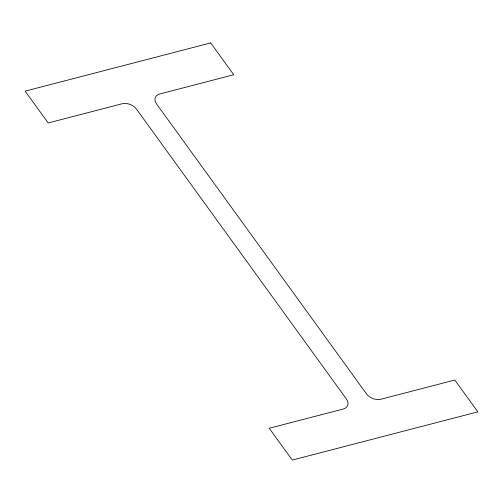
<?xml version="1.0" encoding="UTF-8"?>
<svg xmlns="http://www.w3.org/2000/svg" width="503" height="503" viewBox="0 0 503 503"><rect width="100%" height="100%" fill="white"/><g stroke="black" fill="none" stroke-linecap="round" stroke-linejoin="round"><path stroke-width="0.75" d="M210.707 42.925L25.15 91.144L48.194 122.971L122.166 103.744A10.871 7.4 23.3 0 1 136.533 109.176L346.416 399.036A10.871 7.4 23.3 0 1 343.222 409.033L269.25 428.254L292.293 460.075L477.85 411.856L454.806 380.029L380.834 399.256A10.871 7.4 23.3 0 1 366.467 393.824L156.584 103.964A10.871 7.4 23.3 0 1 159.778 93.967L233.75 74.746L210.707 42.925"/></g></svg>
